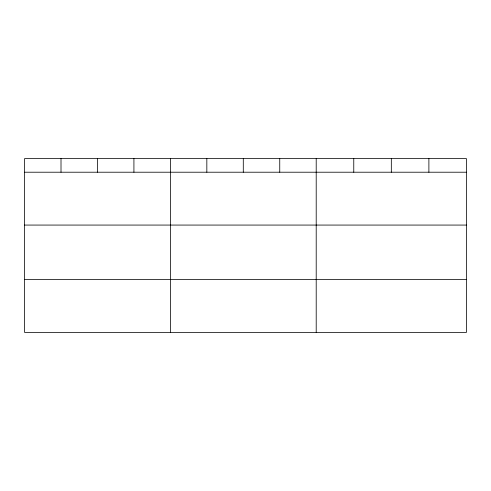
<?xml version="1.0" encoding="UTF-8"?>
<svg xmlns="http://www.w3.org/2000/svg" width="491" height="491" viewBox="0 0 491 491"><rect width="100%" height="100%" fill="white"/><g stroke="black" fill="none" stroke-linecap="round" stroke-linejoin="round"><path stroke-width="0.74" d="M466.45 225.068L466.45 158.624L24.55 158.624L24.55 332.376L466.45 332.376L466.45 225.068L24.55 225.068M24.55 172.212L466.45 172.212M24.55 279.52L466.45 279.52M428.888 158.624L428.888 172.212M391.327 158.624L391.327 172.212M353.765 158.624L353.765 172.212M316.204 158.624L316.204 332.376M279.747 158.624L279.747 172.212M243.29 158.624L243.29 172.212M206.834 158.624L206.834 172.212M170.377 158.624L170.377 332.376M133.92 158.624L133.92 172.212M97.464 158.624L97.464 172.212M61.007 158.624L61.007 172.212"/></g></svg>
